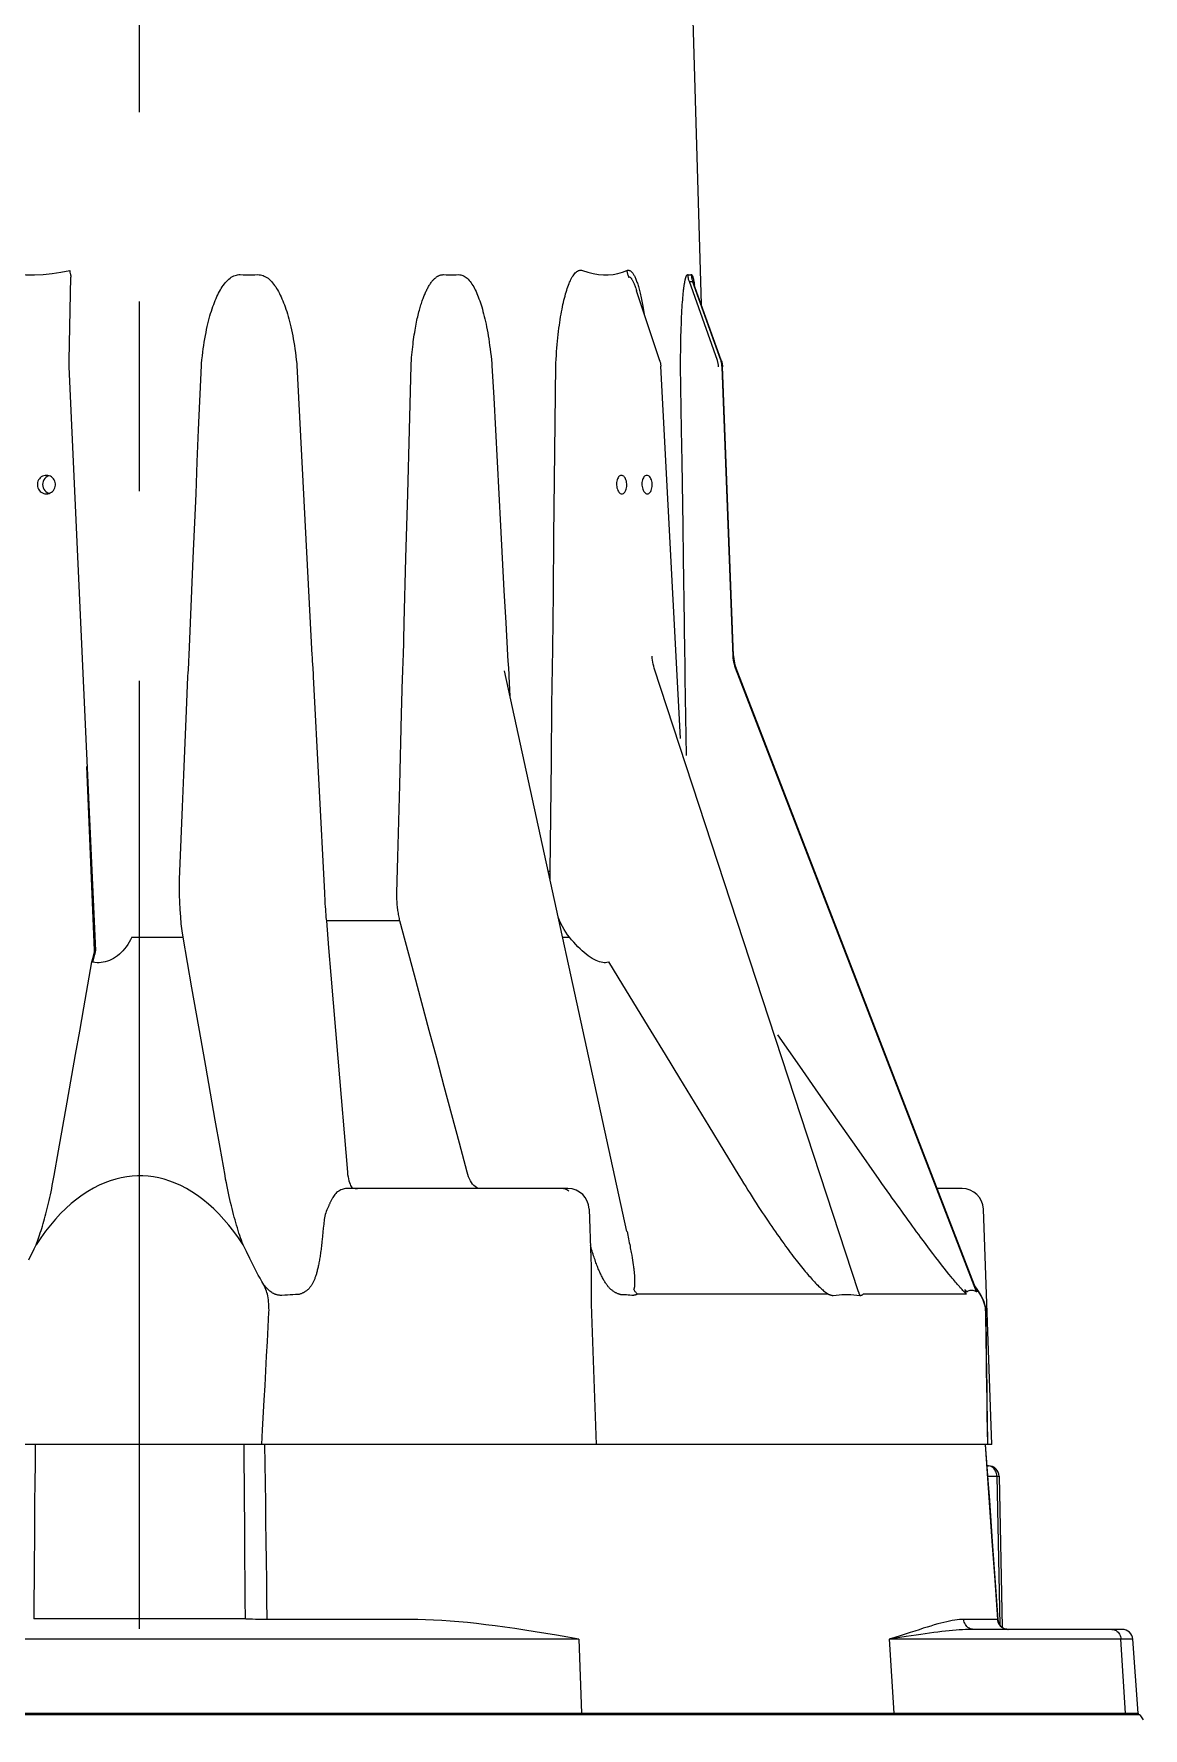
# Model space of a CAD drawing. Header units: millimetres. Extents: x 100 to 940, y 100 to 694.
# Drawn here: x 600.696 to 602.159, y 560.22 to 562.453 of the extents above; entities that cross this region are included whole.
import ezdxf

# ---------------------------------------------------------------- set-up
doc = ezdxf.new("R2010")
doc.units = ezdxf.units.MM
doc.linetypes.add('CENTER', pattern=[2, 1.25, -0.25, 0.25, -0.25])
doc.layers.add('CL', color=1, linetype='CENTER', lineweight=9)
doc.layers.add('OUTLINE', color=6, linetype='Continuous', lineweight=9)

msp = doc.modelspace()

# ---------------------------------------------------------------- linework, layer by layer
at = {"color": 9, "linetype": 'Continuous'}
for p, q in [((600.7428, 562.1414), (600.7432, 562.1394)), ((600.7423, 562.0232), (600.7444, 562.1326)), ((600.7432, 562.1394), (600.7436, 562.1374)), ((601.5596, 562.1271), (601.5966, 562.0232)), ((601.5654, 562.1255), (601.5657, 562.1249)), ((601.5505, 562.0927), (601.5508, 562.0963)), ((601.5508, 562.0963), (601.551, 562.0996)), ((601.551, 562.0996), (601.5513, 562.1028)), ((601.5513, 562.1028), (601.5515, 562.1057)), ((601.5515, 562.1057), (601.5517, 562.1085)), ((601.5517, 562.1085), (601.552, 562.1111)), ((601.552, 562.1111), (601.5523, 562.1135)), ((601.5495, 562.0706), (601.5497, 562.0757)), ((601.5497, 562.0757), (601.5499, 562.0804)), ((601.5499, 562.0804), (601.5501, 562.0848)), ((601.5501, 562.0848), (601.5503, 562.0889)), ((601.5503, 562.0889), (601.5505, 562.0927)), ((600.7771, 561.2448), (600.742, 562.0144)), ((600.9129, 561.9315), (600.9165, 562.0163)), ((601.1908, 561.9315), (601.193, 562.0163)), ((601.5486, 562.0158), (601.5486, 562.0187)), ((601.5499, 561.9315), (601.5486, 562.0158)), ((601.302, 561.9737), (601.3065, 561.8893)), ((601.1886, 561.8469), (601.1908, 561.9315)), ((601.1863, 561.7621), (601.1886, 561.8469)), ((601.1841, 561.677), (601.1863, 561.7621)), ((601.1829, 561.6319), (601.1841, 561.677)), ((601.5543, 561.6344), (601.5537, 561.677)), ((601.5544, 561.6289), (601.5543, 561.6344)), ((601.5545, 561.6097), (601.5544, 561.6289)), ((600.8987, 561.6057), (600.8988, 561.6077)), ((600.8988, 561.6077), (600.8989, 561.6097)), ((600.8989, 561.6097), (600.8998, 561.6234)), ((601.0641, 561.6057), (601.0787, 561.3207)), ((601.1818, 561.6037), (601.1819, 561.6067)), ((601.1819, 561.6067), (601.182, 561.6097)), ((601.182, 561.6097), (601.1821, 561.6127)), ((601.3218, 561.6097), (601.322, 561.6067)), ((601.322, 561.6067), (601.3234, 561.5799)), ((601.7832, 560.795), (601.5138, 561.6172)), ((601.5546, 561.6037), (601.5545, 561.6097)), ((601.5561, 561.5019), (601.5546, 561.6037)), ((600.7757, 561.245), (600.7656, 561.4874)), ((601.1756, 561.3681), (601.1781, 561.4627)), ((601.1743, 561.3207), (601.1756, 561.3681)), ((601.3763, 561.349), (601.3743, 561.349)), ((601.0787, 561.3207), (601.0789, 561.317)), ((601.0789, 561.317), (601.0791, 561.3134)), ((601.0791, 561.3134), (601.0793, 561.3098)), ((601.0793, 561.3098), (601.0795, 561.3062)), ((601.0795, 561.3062), (601.0797, 561.3027)), ((601.0797, 561.3027), (601.08, 561.2991)), ((601.08, 561.2991), (601.0802, 561.2957)), ((601.0802, 561.2957), (601.0805, 561.2922)), ((601.0805, 561.2922), (601.0808, 561.2888)), ((601.1784, 561.2838), (601.0813, 561.2838)), ((600.8248, 561.2623), (600.8923, 561.2623)), ((601.3929, 561.2623), (601.4018, 561.2623)), ((600.7734, 561.2295), (600.772, 561.2297)), ((600.7771, 561.2448), (600.7757, 561.245)), ((601.4536, 561.2297), (601.4528, 561.2295)), ((601.7057, 561.0922), (601.6767, 561.1335)), ((601.2672, 560.9527), (601.2571, 560.9907)), ((601.0783, 560.89), (601.0778, 560.8842)), ((601.0763, 560.8684), (601.0758, 560.8637)), ((601.0768, 560.8734), (601.0763, 560.8684)), ((601.0773, 560.8787), (601.0768, 560.8734)), ((601.0778, 560.8842), (601.0773, 560.8787)), ((601.4779, 560.8743), (601.4788, 560.8697)), ((600.6888, 560.837), (600.6961, 560.8517)), ((600.6961, 560.8517), (600.6986, 560.8569)), ((601.877, 560.8511), (601.8724, 560.8572)), ((601.8813, 560.8454), (601.877, 560.8511)), ((601.8853, 560.8401), (601.8813, 560.8454)), ((601.4846, 560.8397), (601.4851, 560.8365)), ((601.4851, 560.8365), (601.4856, 560.8335)), ((601.4856, 560.8335), (601.486, 560.8306)), ((601.486, 560.8306), (601.4863, 560.828)), ((601.8891, 560.8352), (601.8853, 560.8401)), ((601.8927, 560.8305), (601.8891, 560.8352)), ((601.8961, 560.8262), (601.8927, 560.8305)), ((601.8994, 560.8221), (601.8961, 560.8262)), ((601.9025, 560.8182), (601.8994, 560.8221)), ((601.7433, 560.7918), (601.4918, 560.7918)), ((601.9255, 560.7918), (601.7894, 560.7918)), ((601.9378, 560.8), (601.9431, 560.7918)), ((601.9431, 560.7918), (601.9446, 560.7894)), ((601.9431, 560.7918), (601.9439, 560.791)), ((601.0036, 560.7294), (601.0056, 560.7679)), ((601.431, 560.7658), (601.4373, 560.5935)), ((601.9505, 560.7679), (601.9511, 560.7294)), ((600.9962, 560.5935), (600.9972, 560.613)), ((601.9547, 560.5653), (601.9531, 560.5654)), ((601.9534, 560.5516), (601.9656, 560.5516)), ((601.9656, 560.5516), (601.9655, 560.5534)), ((601.9656, 560.5516), (601.9687, 560.5516)), ((601.9656, 560.5516), (601.9696, 560.3555)), ((601.9592, 560.4659), (601.9629, 560.4145)), ((601.9629, 560.4145), (601.9666, 560.3628)), ((600.9745, 560.3635), (600.6956, 560.3635)), ((601.0009, 560.3628), (600.9964, 560.3628)), ((601.1918, 560.3628), (601.0009, 560.3628)), ((601.9666, 560.3628), (601.922, 560.3628)), ((601.9669, 560.3628), (601.9666, 560.3628)), ((601.4144, 560.3367), (600.2556, 560.3367)), ((601.4144, 560.3367), (601.418, 560.2392)), ((601.8458, 560.3402), (601.8236, 560.3367)), ((602.145, 560.3367), (601.8236, 560.3367)), ((601.8236, 560.3367), (601.8298, 560.2392)), ((602.1354, 560.2392), (602.1293, 560.3367)), ((600.0637, 560.2392), (602.1521, 560.2392))]:
    msp.add_line(p, q, dxfattribs=at)
at = {"color": 7, "linetype": 'Continuous'}
for p, q in [((601.5656, 562.1252), (601.5657, 562.1249)), ((601.521, 562.0224), (601.4904, 562.1147)), ((601.5486, 561.5245), (601.5224, 562.0151)), ((601.4778, 560.8743), (601.3161, 561.6134)), ((601.3998, 560.931), (601.1078, 560.931)), ((601.1161, 560.9317), (601.1193, 560.9312)), ((601.1193, 560.9312), (601.1225, 560.931)), ((601.428, 560.9039), (601.4302, 560.8398)), ((601.4778, 560.8744), (601.4779, 560.8743)), ((601.9363, 560.8027), (601.9392, 560.7983)), ((601.9391, 560.7984), (601.9439, 560.791)), ((601.9473, 560.7844), (601.9484, 560.782)), ((601.9484, 560.782), (601.9495, 560.778)), ((601.95, 560.7758), (601.9505, 560.7733)), ((601.9505, 560.7733), (601.9508, 560.7689)), ((601.9557, 560.5196), (601.9595, 560.4657)), ((601.9595, 560.4657), (601.9634, 560.4117)), ((601.9634, 560.4117), (601.9669, 560.3628))]:
    msp.add_line(p, q, dxfattribs=at)
at = {"color": 9, "linetype": 'Continuous'}
for points in [[(600.6395, 562.1414), (600.6508, 562.1391), (600.6622, 562.1374), (600.6736, 562.1362), (600.685, 562.1356), (600.6964, 562.1356), (600.7079, 562.1362), (600.7195, 562.1374), (600.7311, 562.1391), (600.7428, 562.1414)], [(601.3881, 562.0652), (601.3886, 562.0691), (601.3891, 562.0729), (601.3897, 562.0765), (601.3903, 562.0801), (601.3909, 562.0836), (601.3915, 562.0869), (601.3921, 562.0902), (601.3927, 562.0934), (601.3933, 562.0964), (601.394, 562.0994), (601.3947, 562.1023), (601.3954, 562.1051), (601.3961, 562.1077), (601.3968, 562.1104), (601.3975, 562.1129), (601.3983, 562.1153), (601.399, 562.1176), (601.3998, 562.1199), (601.4006, 562.122), (601.4014, 562.1241), (601.4022, 562.126), (601.4031, 562.1279), (601.4039, 562.1297), (601.4048, 562.1314), (601.4057, 562.1329), (601.4067, 562.1344), (601.4076, 562.1358), (601.4086, 562.137), (601.4096, 562.1382), (601.4106, 562.1391), (601.4116, 562.14), (601.4127, 562.1407), (601.4137, 562.1412), (601.4148, 562.1416), (601.4158, 562.1418), (601.4169, 562.1418), (601.418, 562.1417), (601.419, 562.1414)], [(601.419, 562.1414), (601.4262, 562.1391), (601.4332, 562.1374), (601.4401, 562.1362), (601.4467, 562.1356), (601.4532, 562.1356), (601.4595, 562.1362), (601.4657, 562.1373), (601.4717, 562.1391), (601.4775, 562.1414)], [(601.4775, 562.1414), (601.478, 562.1416), (601.4784, 562.1417), (601.4788, 562.1418), (601.4793, 562.1418), (601.4797, 562.1418), (601.4802, 562.1417), (601.4807, 562.1416), (601.4812, 562.1414), (601.4817, 562.1412), (601.4823, 562.1409), (601.4828, 562.1405), (601.4833, 562.1401), (601.4839, 562.1396), (601.4844, 562.139), (601.4849, 562.1384), (601.4854, 562.1377), (601.486, 562.1369), (601.4865, 562.1361), (601.487, 562.1352), (601.4875, 562.1343), (601.488, 562.1333), (601.4885, 562.1322), (601.489, 562.1311), (601.4895, 562.1299), (601.49, 562.1287), (601.4905, 562.1274), (601.491, 562.1261), (601.4915, 562.1247), (601.492, 562.1232), (601.4925, 562.1217), (601.4929, 562.1201), (601.4934, 562.1185), (601.4939, 562.1168), (601.4944, 562.115)], [(601.4775, 562.1414), (601.4777, 562.1404), (601.4779, 562.1394), (601.4781, 562.1384), (601.4783, 562.1374), (601.4786, 562.1364), (601.4789, 562.1355), (601.4792, 562.1345), (601.4796, 562.1335), (601.48, 562.1326)], [(600.7436, 562.1374), (600.7438, 562.1364), (600.7439, 562.1355), (600.7441, 562.1345), (600.7443, 562.1335), (600.7444, 562.1326)], [(600.9167, 562.0187), (600.9172, 562.0238), (600.9178, 562.0287), (600.9183, 562.0335), (600.919, 562.0382), (600.9196, 562.0427), (600.9203, 562.0471), (600.921, 562.0514), (600.9218, 562.0556), (600.9226, 562.0596), (600.9234, 562.0636), (600.9242, 562.0674), (600.9251, 562.0712), (600.926, 562.0748), (600.9269, 562.0782), (600.9278, 562.0816), (600.9287, 562.0848), (600.9297, 562.0879), (600.9307, 562.0909), (600.9317, 562.0939), (600.9327, 562.0966), (600.9337, 562.0993), (600.9348, 562.1019), (600.9358, 562.1045), (600.9369, 562.1069), (600.938, 562.1092), (600.9392, 562.1115), (600.9403, 562.1137), (600.9415, 562.1158), (600.9428, 562.1178), (600.9441, 562.1198), (600.9454, 562.1218), (600.9468, 562.1236), (600.9482, 562.1254), (600.9497, 562.127), (600.9512, 562.1285), (600.9527, 562.1299), (600.9543, 562.1312), (600.9559, 562.1324), (600.9576, 562.1334), (600.9593, 562.1342), (600.9609, 562.1349), (600.9626, 562.1354), (600.9643, 562.1357), (600.966, 562.1359), (600.9677, 562.1359)], [(600.9677, 562.1359), (600.9716, 562.1357), (600.9754, 562.1356), (600.9793, 562.1356), (600.9832, 562.1356), (600.9871, 562.1357), (600.9909, 562.1359)], [(600.9909, 562.1359), (600.9927, 562.1358), (600.9944, 562.1357), (600.9961, 562.1353), (600.9978, 562.1348), (600.9995, 562.1341), (601.0012, 562.1332), (601.0028, 562.1322), (601.0044, 562.1311), (601.0059, 562.1298), (601.0075, 562.1284), (601.0089, 562.1269), (601.0104, 562.1252), (601.0118, 562.1235), (601.0131, 562.1217), (601.0145, 562.1198), (601.0157, 562.1178), (601.017, 562.1157), (601.0182, 562.1135), (601.0194, 562.1112), (601.0206, 562.1089), (601.0217, 562.1065), (601.0228, 562.104), (601.0239, 562.1015), (601.025, 562.0988), (601.026, 562.0961), (601.027, 562.0933), (601.028, 562.0903), (601.029, 562.0873), (601.03, 562.0842), (601.0309, 562.0809), (601.0318, 562.0776), (601.0327, 562.0742), (601.0336, 562.0706), (601.0345, 562.0669), (601.0353, 562.0631), (601.0361, 562.0592), (601.0369, 562.0552), (601.0377, 562.0511), (601.0384, 562.0468), (601.0391, 562.0425), (601.0398, 562.038), (601.0405, 562.0334), (601.0411, 562.0286), (601.0416, 562.0237), (601.0422, 562.0187)], [(601.1988, 562.0653), (601.1993, 562.068), (601.1998, 562.0706), (601.2003, 562.0732), (601.2008, 562.0757), (601.2013, 562.0781), (601.2019, 562.0804), (601.2024, 562.0826), (601.2029, 562.0848), (601.2035, 562.0869), (601.204, 562.0889), (601.2045, 562.0908), (601.2051, 562.0927), (601.2056, 562.0945), (601.2061, 562.0963), (601.2067, 562.098), (601.2072, 562.0996), (601.2078, 562.1012), (601.2083, 562.1028), (601.2088, 562.1043), (601.2094, 562.1057), (601.2099, 562.1071), (601.2105, 562.1085), (601.211, 562.1098), (601.2116, 562.1111), (601.2121, 562.1123), (601.2127, 562.1135), (601.2132, 562.1147), (601.2138, 562.1159), (601.2144, 562.117), (601.215, 562.1182), (601.2156, 562.1193), (601.2162, 562.1203), (601.2168, 562.1214), (601.2174, 562.1224), (601.2181, 562.1234), (601.2188, 562.1244), (601.2194, 562.1254), (601.2201, 562.1263), (601.2208, 562.1271), (601.2214, 562.128), (601.2221, 562.1287), (601.2228, 562.1295), (601.2235, 562.1301), (601.2241, 562.1308), (601.2248, 562.1314), (601.2255, 562.1319), (601.2261, 562.1325), (601.2268, 562.133), (601.2275, 562.1334), (601.2282, 562.1338), (601.2288, 562.1342), (601.2295, 562.1345), (601.2302, 562.1348), (601.2309, 562.1351), (601.2316, 562.1353), (601.2323, 562.1355), (601.233, 562.1357), (601.2337, 562.1358), (601.2345, 562.1358), (601.2352, 562.1359), (601.236, 562.1359)], [(601.236, 562.1359), (601.2393, 562.1357), (601.2426, 562.1356), (601.2459, 562.1356), (601.2492, 562.1356), (601.2525, 562.1357), (601.2557, 562.1359)], [(601.2557, 562.1359), (601.2572, 562.1358), (601.2587, 562.1357), (601.2601, 562.1353), (601.2615, 562.1348), (601.263, 562.1341), (601.2644, 562.1332), (601.2657, 562.1322), (601.2671, 562.1311), (601.2684, 562.1298), (601.2696, 562.1284), (601.2709, 562.1269), (601.2721, 562.1252), (601.2733, 562.1235), (601.2744, 562.1217), (601.2756, 562.1198), (601.2767, 562.1178), (601.2777, 562.1157), (601.2788, 562.1135), (601.2798, 562.1112), (601.2807, 562.1089), (601.2817, 562.1065), (601.2826, 562.104), (601.2836, 562.1015), (601.2845, 562.0988), (601.2854, 562.0961), (601.2862, 562.0933), (601.2871, 562.0903), (601.2879, 562.0873), (601.2887, 562.0842), (601.2896, 562.0809), (601.2904, 562.0776), (601.2911, 562.0742), (601.2919, 562.0706), (601.2926, 562.0669)], [(601.48, 562.1326), (601.4802, 562.1327), (601.4804, 562.1329), (601.4806, 562.1329), (601.4809, 562.1329), (601.4811, 562.1329), (601.4814, 562.1329), (601.4816, 562.1327), (601.4819, 562.1326), (601.4822, 562.1323), (601.4826, 562.132), (601.4829, 562.1316), (601.4832, 562.1312), (601.4836, 562.1307), (601.4839, 562.1302), (601.4843, 562.1296), (601.4847, 562.1289), (601.4851, 562.1282), (601.4855, 562.1274), (601.4859, 562.1266), (601.4863, 562.1257), (601.4867, 562.1247), (601.4871, 562.1237), (601.4875, 562.1226), (601.488, 562.1215), (601.4884, 562.1204), (601.4889, 562.1191), (601.4893, 562.1179), (601.4898, 562.1165), (601.4902, 562.1152), (601.4904, 562.1147)], [(601.5523, 562.1135), (601.5524, 562.1147), (601.5525, 562.1159), (601.5527, 562.117), (601.5528, 562.1182), (601.553, 562.1193), (601.5531, 562.1203), (601.5532, 562.1214), (601.5534, 562.1224), (601.5536, 562.1234), (601.5537, 562.1244), (601.5539, 562.1254), (601.554, 562.1263), (601.5542, 562.1271), (601.5544, 562.128), (601.5545, 562.1287), (601.5547, 562.1295), (601.5549, 562.1301), (601.555, 562.1308), (601.5552, 562.1314), (601.5554, 562.1319), (601.5555, 562.1325), (601.5557, 562.133), (601.5559, 562.1334), (601.556, 562.1338), (601.5562, 562.1342), (601.5564, 562.1345), (601.5565, 562.1348), (601.5567, 562.1351), (601.5569, 562.1353), (601.5571, 562.1355), (601.5573, 562.1357), (601.5574, 562.1358), (601.5576, 562.1358), (601.5578, 562.1359), (601.558, 562.1359)], [(601.558, 562.1359), (601.5588, 562.1357), (601.5596, 562.1356), (601.5604, 562.1356), (601.5612, 562.1356), (601.5619, 562.1357), (601.5626, 562.1359)], [(601.558, 562.1359), (601.558, 562.1349), (601.5581, 562.1339), (601.5582, 562.1329), (601.5584, 562.1319), (601.5585, 562.1309), (601.5587, 562.1299), (601.559, 562.129), (601.5593, 562.128), (601.5596, 562.1271)], [(601.5596, 562.1271), (601.5604, 562.1269), (601.5613, 562.1268), (601.5621, 562.1268), (601.5629, 562.1268), (601.5636, 562.1269), (601.5644, 562.1271)], [(601.5626, 562.1359), (601.5629, 562.1359), (601.5632, 562.1357), (601.5636, 562.1354), (601.5639, 562.1349), (601.5642, 562.1342), (601.5645, 562.1334), (601.5648, 562.1324), (601.5651, 562.1313), (601.5654, 562.13), (601.5656, 562.1286), (601.5659, 562.1271), (601.5662, 562.1255), (601.5665, 562.1238), (601.5667, 562.122)], [(601.5626, 562.1359), (601.5627, 562.1349), (601.5628, 562.1339), (601.5629, 562.1329), (601.5631, 562.1319), (601.5633, 562.1309), (601.5635, 562.1299), (601.5637, 562.129), (601.564, 562.128), (601.5644, 562.1271)], [(601.5644, 562.1271), (601.5645, 562.1271), (601.5647, 562.1269), (601.5649, 562.1266), (601.5652, 562.1261), (601.5654, 562.1255)], [(601.4944, 562.115), (601.4948, 562.1132), (601.4953, 562.1114), (601.4957, 562.1094), (601.4962, 562.1074), (601.4967, 562.1054)], [(601.4967, 562.1054), (601.4971, 562.1033), (601.4976, 562.1011), (601.498, 562.0989), (601.4984, 562.0965), (601.4989, 562.0942), (601.4993, 562.0917), (601.4997, 562.0892), (601.5002, 562.0866), (601.5006, 562.084)], [(601.1931, 562.0187), (601.1934, 562.0226), (601.1937, 562.0265), (601.1941, 562.0302), (601.1944, 562.0338), (601.1948, 562.0373), (601.1952, 562.0407), (601.1956, 562.0441), (601.196, 562.0473), (601.1964, 562.0505), (601.1969, 562.0536), (601.1973, 562.0566), (601.1978, 562.0596), (601.1983, 562.0625), (601.1988, 562.0653)], [(601.2926, 562.0669), (601.2934, 562.0631), (601.2941, 562.0592), (601.2948, 562.0552), (601.2955, 562.0511), (601.2961, 562.0468), (601.2967, 562.0425), (601.2973, 562.038), (601.2979, 562.0334), (601.2985, 562.0286), (601.299, 562.0237), (601.2995, 562.0187)], [(601.3841, 562.0192), (601.3844, 562.0244), (601.3847, 562.0295), (601.385, 562.0344), (601.3854, 562.0392), (601.3858, 562.0438), (601.3862, 562.0483), (601.3867, 562.0527), (601.3871, 562.057), (601.3876, 562.0611), (601.3881, 562.0652)], [(601.5486, 562.0187), (601.5486, 562.0226), (601.5486, 562.0265), (601.5486, 562.0302), (601.5487, 562.0338), (601.5487, 562.0373), (601.5487, 562.0407), (601.5488, 562.0441), (601.5488, 562.0473), (601.5489, 562.0505), (601.549, 562.0536), (601.549, 562.0566), (601.5491, 562.0596), (601.5492, 562.0625), (601.5493, 562.0653), (601.5495, 562.0706)], [(600.742, 562.0144), (600.742, 562.0153), (600.742, 562.0163), (600.742, 562.0173), (600.742, 562.0182), (600.7421, 562.0192), (600.7421, 562.0202), (600.7422, 562.0212), (600.7422, 562.0222), (600.7423, 562.0232)], [(600.9165, 562.0163), (600.9165, 562.0168), (600.9166, 562.0172), (600.9166, 562.0177), (600.9166, 562.0182), (600.9167, 562.0187)], [(601.0422, 562.0187), (601.0422, 562.0182), (601.0423, 562.0177), (601.0423, 562.0173), (601.0424, 562.0168), (601.0424, 562.0163), (601.0623, 561.6344)], [(601.193, 562.0163), (601.193, 562.0168), (601.193, 562.0172), (601.193, 562.0177), (601.1931, 562.0182), (601.1931, 562.0187)], [(601.2995, 562.0187), (601.2995, 562.0182), (601.2996, 562.0177), (601.2996, 562.0173), (601.2997, 562.0168), (601.2997, 562.0163), (601.302, 561.9737)], [(601.3763, 561.349), (601.3772, 561.4219), (601.3781, 561.4951), (601.3789, 561.5686), (601.3798, 561.6424), (601.3807, 561.7165), (601.3815, 561.7909), (601.3823, 561.8656), (601.3832, 561.9406), (601.384, 562.0165)], [(601.384, 562.0165), (601.384, 562.017), (601.384, 562.0176), (601.384, 562.0181), (601.3841, 562.0187), (601.3841, 562.0192)], [(601.5966, 562.0232), (601.5969, 562.0223), (601.5972, 562.0214), (601.5974, 562.0204), (601.5976, 562.0195), (601.5978, 562.0185), (601.598, 562.0175), (601.5981, 562.0165), (601.5982, 562.0154), (601.5982, 562.0144)], [(600.9058, 561.7621), (600.9094, 561.8469), (600.9111, 561.8892), (600.9129, 561.9315)], [(601.5518, 561.8045), (601.5505, 561.8892), (601.5499, 561.9315)], [(601.3065, 561.8893), (601.3088, 561.847), (601.3111, 561.8046), (601.3156, 561.7196)], [(601.5537, 561.677), (601.5524, 561.7621), (601.5518, 561.8045)], [(600.9003, 561.6344), (600.9021, 561.677), (600.904, 561.7196), (600.9058, 561.7621)], [(601.3156, 561.7196), (601.3179, 561.677), (601.3202, 561.6344)], [(600.8998, 561.6234), (600.8999, 561.6262), (600.9001, 561.6289), (600.9002, 561.6316), (600.9003, 561.6344)], [(601.0623, 561.6344), (601.0624, 561.6315), (601.0626, 561.6286), (601.0628, 561.6258), (601.0629, 561.623), (601.0639, 561.6097)], [(601.1821, 561.6127), (601.1827, 561.6268), (601.1828, 561.6294), (601.1829, 561.6319)], [(601.3202, 561.6344), (601.3204, 561.6315), (601.3205, 561.6286), (601.3207, 561.6258), (601.3209, 561.623), (601.3218, 561.6097)], [(601.5138, 561.6172), (601.5131, 561.6197), (601.5124, 561.6223), (601.5118, 561.6249), (601.5114, 561.6276), (601.511, 561.6303), (601.5108, 561.633)], [(600.8933, 561.4766), (600.8969, 561.5614), (600.8987, 561.6057)], [(601.0639, 561.6097), (601.0639, 561.6087), (601.0641, 561.6057)], [(601.1781, 561.4627), (601.1806, 561.5568), (601.1818, 561.6037)], [(600.8879, 561.349), (600.8897, 561.3916), (600.8915, 561.4342), (600.8933, 561.4766)], [(600.8923, 561.2623), (600.8911, 561.2709), (600.89, 561.2799), (600.8892, 561.2892), (600.8885, 561.2987), (600.888, 561.3085), (600.8877, 561.3184), (600.8876, 561.3286), (600.8877, 561.3388), (600.8879, 561.349)], [(601.3767, 561.3365), (601.3764, 561.3425), (601.3763, 561.349)], [(601.1784, 561.2838), (601.178, 561.2855), (601.1776, 561.2871), (601.1773, 561.2888), (601.1769, 561.2905), (601.1766, 561.2922), (601.1763, 561.2939), (601.176, 561.2957), (601.1758, 561.2974), (601.1755, 561.2991), (601.1753, 561.3009), (601.1751, 561.3027), (601.1749, 561.3044), (601.1748, 561.3062), (601.1746, 561.308), (601.1745, 561.3098), (601.1744, 561.3116), (601.1744, 561.3134), (601.1743, 561.3152), (601.1743, 561.317), (601.1743, 561.3188), (601.1743, 561.3207)], [(601.0808, 561.2888), (601.0811, 561.2855), (601.0813, 561.2838)], [(601.0813, 561.2838), (601.0843, 561.2482), (601.0873, 561.2122), (601.0934, 561.1395)], [(601.2171, 561.1395), (601.1976, 561.2122), (601.1784, 561.2838)], [(601.4018, 561.2623), (601.3994, 561.2655), (601.3971, 561.269), (601.3948, 561.2726), (601.3927, 561.2764), (601.3906, 561.2804), (601.3887, 561.2845), (601.3874, 561.2877)], [(600.8248, 561.2623), (600.8231, 561.2589), (600.8213, 561.2558), (600.8194, 561.2527), (600.8174, 561.2499), (600.8153, 561.2472), (600.8131, 561.2446), (600.8108, 561.2422), (600.8084, 561.24), (600.8059, 561.238), (600.8034, 561.2361), (600.8007, 561.2345), (600.7981, 561.233), (600.7953, 561.2318), (600.7926, 561.2308), (600.7898, 561.23), (600.7871, 561.2294), (600.7843, 561.229), (600.7816, 561.2288), (600.7789, 561.2288), (600.7761, 561.229), (600.7734, 561.2295)], [(600.9477, 560.9483), (600.9412, 560.9849), (600.9348, 561.0211), (600.9285, 561.0569), (600.9223, 561.0922), (600.9161, 561.1271), (600.9101, 561.1615), (600.904, 561.1956), (600.8981, 561.2291), (600.8923, 561.2623)], [(601.4528, 561.2295), (601.4512, 561.229), (601.4495, 561.2288), (601.4477, 561.2288), (601.4458, 561.229), (601.4437, 561.2294), (601.4416, 561.23), (601.4394, 561.2308), (601.437, 561.2318), (601.4346, 561.2331), (601.432, 561.2345), (601.4294, 561.2362), (601.4268, 561.238), (601.4241, 561.2401), (601.4214, 561.2423), (601.4186, 561.2446), (601.4159, 561.2472), (601.4131, 561.2499), (601.4103, 561.2528), (601.4075, 561.2558), (601.4046, 561.2589), (601.4018, 561.2623)], [(600.7394, 561.045), (600.7505, 561.1078), (600.756, 561.1387), (600.7614, 561.1693), (600.7667, 561.1997), (600.772, 561.2297)], [(600.772, 561.2297), (600.7725, 561.2312), (600.7729, 561.2328), (600.7734, 561.2344), (600.7738, 561.2361), (600.7742, 561.2379), (600.7746, 561.2396), (600.775, 561.2414), (600.7754, 561.2432), (600.7757, 561.245)], [(600.7734, 561.2295), (600.7738, 561.231), (600.7743, 561.2326), (600.7748, 561.2342), (600.7752, 561.2359), (600.7756, 561.2376), (600.776, 561.2394), (600.7764, 561.2411), (600.7768, 561.2429), (600.7771, 561.2448)], [(601.4536, 561.2297), (601.4719, 561.1997), (601.5092, 561.1387)], [(601.0934, 561.1395), (601.0965, 561.1028), (601.109, 560.9527)], [(601.2571, 560.9907), (601.2369, 561.0657), (601.227, 561.1028), (601.2171, 561.1395)], [(601.5092, 561.1387), (601.5281, 561.1078), (601.5471, 561.0766), (601.5858, 561.0131)], [(601.7809, 560.9849), (601.7556, 561.0211), (601.7305, 561.0569), (601.7057, 561.0922)], [(600.7224, 560.9483), (600.7281, 560.9809), (600.7394, 561.045)], [(601.5858, 561.0131), (601.6055, 560.9809), (601.6253, 560.9483)], [(601.8651, 560.867), (601.8625, 560.8705), (601.8598, 560.8741), (601.8571, 560.8778), (601.8543, 560.8815), (601.8516, 560.8853), (601.8488, 560.8892), (601.8459, 560.8931), (601.843, 560.8971), (601.8401, 560.9012), (601.8371, 560.9054), (601.834, 560.9096), (601.8309, 560.914), (601.8277, 560.9185), (601.8244, 560.9231), (601.821, 560.9278), (601.8176, 560.9327), (601.814, 560.9377), (601.8104, 560.9429), (601.7809, 560.9849)], [(600.6986, 560.8569), (600.6995, 560.8593), (600.7004, 560.8618), (600.7013, 560.8643), (600.7022, 560.867), (600.7031, 560.8697), (600.704, 560.8726), (600.705, 560.8755), (600.7059, 560.8785), (600.7068, 560.8816), (600.7078, 560.8847), (600.7087, 560.8879), (600.7096, 560.8911), (600.7105, 560.8944), (600.7114, 560.8977), (600.7123, 560.9011), (600.7131, 560.9046), (600.714, 560.9081), (600.7148, 560.9116), (600.7157, 560.9153), (600.7166, 560.919), (600.7174, 560.9229), (600.7182, 560.9268), (600.7191, 560.9309), (600.7199, 560.935), (600.7207, 560.9393), (600.7216, 560.9437), (600.7224, 560.9483)], [(600.9714, 560.8569), (600.9654, 560.8659), (600.9592, 560.8745), (600.9528, 560.8826), (600.9462, 560.8903), (600.9395, 560.8975), (600.9327, 560.9043), (600.9257, 560.9106), (600.9186, 560.9165), (600.9114, 560.9218), (600.9041, 560.9267), (600.8968, 560.931), (600.8895, 560.9348), (600.8821, 560.9381), (600.8748, 560.9409), (600.8676, 560.9432), (600.8604, 560.945), (600.8533, 560.9463), (600.8462, 560.9472), (600.8392, 560.9477), (600.8322, 560.9478), (600.8251, 560.9474), (600.818, 560.9465), (600.8109, 560.9453), (600.8037, 560.9435), (600.7964, 560.9413), (600.789, 560.9386), (600.7816, 560.9353), (600.7742, 560.9315), (600.7667, 560.9272), (600.7594, 560.9223), (600.7521, 560.917), (600.7449, 560.9111), (600.7378, 560.9047), (600.7309, 560.8979), (600.7241, 560.8907), (600.7175, 560.8829), (600.711, 560.8747), (600.7047, 560.866), (600.6986, 560.8569)], [(600.9714, 560.8569), (600.9704, 560.8598), (600.9693, 560.8628), (600.9682, 560.8659), (600.9672, 560.869), (600.9661, 560.8723), (600.965, 560.8757), (600.964, 560.8791), (600.9629, 560.8826), (600.9619, 560.8861), (600.9609, 560.8896), (600.9599, 560.8933), (600.9589, 560.8969), (600.9579, 560.9007), (600.9569, 560.9045), (600.956, 560.9084), (600.955, 560.9124), (600.9541, 560.9164), (600.9531, 560.9206), (600.9522, 560.9249), (600.9513, 560.9293), (600.9504, 560.9339), (600.9494, 560.9385), (600.9485, 560.9433), (600.9477, 560.9483)], [(601.109, 560.9527), (601.1094, 560.9495), (601.1099, 560.9466), (601.1105, 560.9438), (601.1111, 560.9413), (601.1118, 560.9389), (601.1125, 560.9369), (601.1133, 560.9351), (601.114, 560.9337), (601.1149, 560.9325), (601.1154, 560.932)], [(601.2775, 560.9337), (601.2758, 560.9351), (601.2742, 560.9369), (601.2727, 560.9389), (601.2714, 560.9413), (601.2701, 560.9438), (601.269, 560.9466), (601.2681, 560.9495), (601.2672, 560.9527)], [(601.6253, 560.9483), (601.6284, 560.9432), (601.6314, 560.9383), (601.6344, 560.9336), (601.6373, 560.9289), (601.6401, 560.9244), (601.6429, 560.92), (601.6456, 560.9158), (601.6483, 560.9116), (601.651, 560.9075), (601.6536, 560.9035), (601.6562, 560.8995), (601.6587, 560.8957), (601.6613, 560.8919), (601.6638, 560.8881), (601.6663, 560.8844), (601.6688, 560.8808), (601.6712, 560.8773), (601.6736, 560.8738), (601.676, 560.8704), (601.6783, 560.8672), (601.6805, 560.864), (601.6827, 560.8609), (601.6849, 560.858), (601.687, 560.855), (601.6891, 560.8522), (601.6911, 560.8495), (601.6931, 560.8468), (601.6951, 560.8442), (601.697, 560.8416), (601.6989, 560.8391), (601.7008, 560.8367), (601.7026, 560.8344), (601.7044, 560.8321), (601.7062, 560.8299), (601.7079, 560.8277), (601.7096, 560.8257), (601.7113, 560.8236), (601.7129, 560.8217), (601.7145, 560.8198), (601.7161, 560.8179), (601.7177, 560.8161), (601.7192, 560.8144), (601.7207, 560.8127), (601.7222, 560.811), (601.7236, 560.8095), (601.7251, 560.8079), (601.7265, 560.8064), (601.7279, 560.805), (601.7293, 560.8036), (601.7306, 560.8022), (601.732, 560.8009), (601.7333, 560.7997), (601.7346, 560.7985), (601.7359, 560.7973), (601.7372, 560.7963), (601.7385, 560.7952), (601.7397, 560.7943), (601.7409, 560.7934), (601.7421, 560.7926), (601.7433, 560.7918)], [(601.0891, 560.9176), (601.0887, 560.9168), (601.0882, 560.916), (601.0877, 560.9152), (601.0873, 560.9143), (601.0869, 560.9135), (601.0865, 560.9128), (601.0861, 560.912), (601.0857, 560.9112), (601.0854, 560.9105), (601.085, 560.9098), (601.0847, 560.9091), (601.0844, 560.9084)], [(601.0949, 560.9256), (601.0937, 560.9245), (601.0926, 560.9233), (601.0916, 560.922), (601.0907, 560.9206), (601.0899, 560.9192), (601.0891, 560.9176)], [(601.1078, 560.931), (601.1064, 560.931), (601.105, 560.9307), (601.1036, 560.9304), (601.102, 560.9299), (601.1005, 560.9292), (601.099, 560.9284), (601.0976, 560.9276), (601.0962, 560.9266), (601.0949, 560.9256)], [(601.2846, 560.931), (601.2828, 560.9312), (601.281, 560.9317), (601.2792, 560.9325), (601.2775, 560.9337)], [(601.3942, 560.931), (601.3956, 560.9309), (601.397, 560.9304), (601.3984, 560.9297), (601.3998, 560.9287), (601.401, 560.9274)], [(601.0844, 560.9084), (601.0835, 560.9066), (601.0827, 560.9048), (601.082, 560.9029), (601.0812, 560.9009), (601.0805, 560.8989), (601.0799, 560.8967), (601.0793, 560.8946), (601.0788, 560.8923), (601.0783, 560.89)], [(601.4788, 560.8697), (601.4794, 560.867), (601.4799, 560.8645), (601.4804, 560.862), (601.4809, 560.8596), (601.4814, 560.8573), (601.4818, 560.8551), (601.4822, 560.8529), (601.4826, 560.8508), (601.483, 560.8488), (601.4834, 560.8469), (601.4837, 560.845), (601.484, 560.8432), (601.4846, 560.8397)], [(600.9803, 560.8389), (600.9759, 560.8478), (600.9737, 560.8523), (600.9714, 560.8569)], [(601.0758, 560.8637), (601.0755, 560.8614), (601.0753, 560.8591), (601.075, 560.857), (601.0748, 560.8548), (601.0745, 560.8528), (601.0743, 560.8507), (601.074, 560.8488), (601.0738, 560.8469), (601.0735, 560.845), (601.0732, 560.8432), (601.073, 560.8414), (601.0727, 560.8397), (601.0724, 560.838), (601.0722, 560.8364), (601.0719, 560.8348), (601.0716, 560.8332), (601.0713, 560.8317), (601.071, 560.8302), (601.0707, 560.8288), (601.0704, 560.8274), (601.0701, 560.826), (601.0698, 560.8247), (601.0694, 560.8234), (601.0691, 560.8221), (601.0688, 560.8209), (601.0684, 560.8196), (601.0681, 560.8185), (601.0677, 560.8173), (601.0674, 560.8162), (601.067, 560.8151), (601.0666, 560.8141), (601.0663, 560.8131), (601.0659, 560.8121), (601.0655, 560.8111), (601.0651, 560.8102), (601.0647, 560.8093), (601.0643, 560.8084), (601.0639, 560.8075), (601.0634, 560.8066), (601.063, 560.8058), (601.0625, 560.805), (601.0621, 560.8042), (601.0616, 560.8034), (601.0611, 560.8027), (601.0606, 560.802), (601.0601, 560.8013), (601.0596, 560.8006), (601.0591, 560.7999), (601.0586, 560.7993), (601.0581, 560.7987)], [(601.4318, 560.8486), (601.4311, 560.8508), (601.4305, 560.853), (601.4296, 560.8558)], [(601.4338, 560.8425), (601.4331, 560.8445), (601.4325, 560.8465), (601.4318, 560.8486)], [(601.8724, 560.8572), (601.87, 560.8603), (601.8651, 560.867)], [(600.999, 560.804), (600.9964, 560.8083), (600.9939, 560.8127), (600.9914, 560.817), (600.9891, 560.8214), (600.9868, 560.8258), (600.9846, 560.8302), (600.9824, 560.8345), (600.9803, 560.8389)], [(601.4302, 560.8398), (601.4303, 560.8365), (601.4304, 560.8322)], [(601.4304, 560.8322), (601.4305, 560.8276), (601.4305, 560.823), (601.4305, 560.8184), (601.4305, 560.8138)], [(601.4565, 560.798), (601.4558, 560.7987), (601.4551, 560.7994), (601.4544, 560.8001), (601.4538, 560.8009), (601.4531, 560.8016), (601.4525, 560.8024), (601.4519, 560.8033), (601.4512, 560.8041), (601.4506, 560.805), (601.45, 560.8059), (601.4493, 560.8069), (601.4487, 560.8078), (601.4481, 560.8089), (601.4474, 560.8099), (601.4468, 560.811), (601.4462, 560.8121), (601.4456, 560.8133), (601.4449, 560.8145), (601.4443, 560.8157), (601.4437, 560.8169), (601.4431, 560.8182), (601.4425, 560.8196), (601.4419, 560.8209), (601.4412, 560.8223), (601.4406, 560.8238), (601.44, 560.8252), (601.4394, 560.8267), (601.4388, 560.8283), (601.4382, 560.8299), (601.4376, 560.8316), (601.4369, 560.8332), (601.4363, 560.835), (601.4357, 560.8368), (601.4351, 560.8386), (601.4344, 560.8405), (601.4338, 560.8425)], [(601.4863, 560.828), (601.4865, 560.8267), (601.4867, 560.8254), (601.4868, 560.8242), (601.4869, 560.823), (601.4871, 560.8219), (601.4872, 560.8208), (601.4873, 560.8196), (601.4874, 560.8185), (601.4875, 560.8175), (601.4876, 560.8164), (601.4877, 560.8154), (601.4877, 560.8143), (601.4878, 560.8133), (601.4878, 560.8123), (601.4879, 560.8113), (601.4879, 560.8103), (601.4879, 560.8093), (601.4879, 560.8083), (601.4879, 560.8074), (601.4879, 560.8064), (601.4879, 560.8056), (601.4879, 560.8047), (601.4878, 560.8039), (601.4877, 560.8031), (601.4877, 560.8024), (601.4876, 560.8017), (601.4875, 560.8011), (601.4874, 560.8004), (601.4873, 560.7999), (601.4871, 560.7993), (601.487, 560.7988), (601.4868, 560.7983), (601.4867, 560.7978)], [(601.0038, 560.7918), (601.003, 560.7939), (601.0022, 560.7959), (601.0014, 560.7979), (601.0006, 560.8), (600.9998, 560.802), (600.999, 560.804)], [(601.0129, 560.7918), (601.0116, 560.7925), (601.0104, 560.7932), (601.0092, 560.7941), (601.008, 560.795), (601.0068, 560.7959), (601.0056, 560.7969), (601.0045, 560.798), (601.0034, 560.7991), (601.0022, 560.8002), (601.0011, 560.8014), (601, 560.8027), (600.999, 560.804)], [(601.4305, 560.8138), (601.4305, 560.8004), (601.4305, 560.796), (601.4305, 560.7916), (601.4305, 560.7873), (601.4306, 560.783), (601.4306, 560.7787), (601.4307, 560.7744), (601.4308, 560.7701), (601.431, 560.7658)], [(601.9255, 560.7918), (601.9246, 560.7926), (601.9237, 560.7935), (601.9228, 560.7944), (601.9218, 560.7955), (601.9207, 560.7966), (601.9197, 560.7977), (601.9185, 560.799), (601.9174, 560.8003), (601.9162, 560.8017), (601.9149, 560.8031), (601.9136, 560.8046), (601.9123, 560.8061), (601.911, 560.8077), (601.9097, 560.8094), (601.9083, 560.811), (601.9069, 560.8128), (601.9054, 560.8145), (601.9025, 560.8182)], [(601.0056, 560.7679), (601.0057, 560.7707), (601.0056, 560.7735), (601.0055, 560.7763), (601.0054, 560.7791), (601.0052, 560.7818), (601.0049, 560.7844), (601.0046, 560.7869), (601.0042, 560.7894), (601.0038, 560.7918)], [(601.0226, 560.7902), (601.0221, 560.7902), (601.0214, 560.7902), (601.0208, 560.7902), (601.0202, 560.7902), (601.0195, 560.7903), (601.0188, 560.7904), (601.0181, 560.7905), (601.0173, 560.7906), (601.0166, 560.7908), (601.0159, 560.7909), (601.0151, 560.7911), (601.0144, 560.7913), (601.0136, 560.7916), (601.0129, 560.7918)], [(601.0439, 560.7911), (601.0405, 560.7911), (601.0371, 560.791), (601.0336, 560.7908), (601.0302, 560.7906), (601.0267, 560.7904), (601.0226, 560.7902)], [(601.0581, 560.7987), (601.0573, 560.798), (601.0565, 560.7973), (601.0557, 560.7967), (601.055, 560.7961), (601.0542, 560.7956), (601.0535, 560.7951), (601.0527, 560.7946), (601.0519, 560.7942), (601.0512, 560.7937), (601.0504, 560.7934), (601.0496, 560.793), (601.0488, 560.7927), (601.048, 560.7923), (601.0472, 560.7921), (601.0464, 560.7918), (601.0456, 560.7915), (601.0447, 560.7913), (601.0439, 560.7911)], [(601.4699, 560.791), (601.4692, 560.7912), (601.4685, 560.7914), (601.4678, 560.7916), (601.4671, 560.7918), (601.4664, 560.7921), (601.4656, 560.7924), (601.4649, 560.7927), (601.4642, 560.793), (601.4635, 560.7933), (601.4627, 560.7937), (601.462, 560.7941), (601.4612, 560.7946), (601.4604, 560.7951), (601.4596, 560.7956), (601.4589, 560.7962), (601.4581, 560.7968), (601.4573, 560.7974), (601.4565, 560.798)], [(601.484, 560.7902), (601.4817, 560.7904), (601.4793, 560.7906), (601.477, 560.7907), (601.4746, 560.7908), (601.4723, 560.7909), (601.4699, 560.791)], [(601.4918, 560.7918), (601.4914, 560.7916), (601.4909, 560.7914), (601.4905, 560.7912), (601.49, 560.791), (601.4895, 560.7909), (601.489, 560.7907), (601.4885, 560.7906), (601.488, 560.7905), (601.4875, 560.7903), (601.4869, 560.7903), (601.4863, 560.7902), (601.4858, 560.7902), (601.4852, 560.7902), (601.4846, 560.7902), (601.484, 560.7902)], [(601.4918, 560.7918), (601.4912, 560.7924), (601.4905, 560.793), (601.4899, 560.7937), (601.4894, 560.7943), (601.4888, 560.795), (601.4882, 560.7957), (601.4877, 560.7964), (601.4872, 560.7971), (601.4867, 560.7978)], [(601.7433, 560.7918), (601.7436, 560.7917), (601.744, 560.7915), (601.7443, 560.7914), (601.7446, 560.7913), (601.7449, 560.7911), (601.7452, 560.791), (601.7455, 560.7909), (601.7458, 560.7908), (601.746, 560.7908), (601.7463, 560.7907), (601.7466, 560.7906), (601.7468, 560.7905), (601.7471, 560.7905), (601.7473, 560.7904), (601.7475, 560.7904), (601.7478, 560.7903), (601.748, 560.7903), (601.7482, 560.7902), (601.7484, 560.7902), (601.7487, 560.7902), (601.7489, 560.7902), (601.7491, 560.7902), (601.7493, 560.7902), (601.7495, 560.7902), (601.7497, 560.7902), (601.7499, 560.7902), (601.7538, 560.7906)], [(601.7538, 560.7906), (601.7576, 560.7909), (601.7613, 560.7911), (601.7651, 560.7912), (601.769, 560.7912), (601.7729, 560.7911), (601.7768, 560.7909), (601.7808, 560.7906), (601.7848, 560.7902)], [(601.7832, 560.795), (601.7833, 560.7944), (601.7835, 560.7939), (601.7836, 560.7933), (601.7838, 560.7928), (601.784, 560.7923), (601.7842, 560.7918), (601.7844, 560.7912), (601.7846, 560.7907), (601.7848, 560.7902)], [(601.7848, 560.7902), (601.785, 560.7902), (601.7853, 560.7902), (601.7855, 560.7902), (601.7857, 560.7902), (601.786, 560.7902), (601.7862, 560.7902), (601.7864, 560.7902), (601.7866, 560.7903), (601.7869, 560.7903), (601.7871, 560.7904), (601.7873, 560.7904), (601.7875, 560.7905), (601.7877, 560.7906), (601.788, 560.7907), (601.7882, 560.7908), (601.7884, 560.791), (601.7886, 560.7911), (601.7888, 560.7913), (601.789, 560.7914), (601.7892, 560.7916), (601.7894, 560.7918)], [(601.9263, 560.795), (601.9263, 560.7949), (601.9262, 560.7949), (601.9262, 560.7949), (601.9261, 560.795), (601.926, 560.795), (601.9258, 560.7951), (601.9257, 560.7953), (601.9255, 560.7955), (601.9253, 560.7957), (601.9251, 560.796), (601.9248, 560.7963), (601.9246, 560.7966), (601.9243, 560.797), (601.924, 560.7974), (601.9237, 560.7978)], [(601.9255, 560.7918), (601.9252, 560.7924), (601.9249, 560.793), (601.9247, 560.7937), (601.9245, 560.7943), (601.9243, 560.795), (601.9241, 560.7957), (601.9239, 560.7964), (601.9238, 560.7971), (601.9237, 560.7978)], [(601.9287, 560.7962), (601.9275, 560.7957), (601.9263, 560.795)], [(601.9388, 560.795), (601.9372, 560.7956), (601.9357, 560.7961), (601.9342, 560.7965), (601.9327, 560.7967), (601.9313, 560.7967), (601.93, 560.7965), (601.9287, 560.7962)], [(601.9382, 560.7977), (601.9383, 560.7974), (601.9385, 560.7971), (601.9386, 560.7967), (601.9387, 560.7964), (601.9388, 560.7961), (601.9389, 560.7959), (601.9389, 560.7956), (601.939, 560.7954), (601.939, 560.7952), (601.939, 560.7951), (601.939, 560.795), (601.939, 560.7949), (601.9389, 560.7949), (601.9389, 560.7949), (601.9388, 560.795)], [(601.9446, 560.7894), (601.9459, 560.7869), (601.9471, 560.7844), (601.9481, 560.7818)], [(601.9481, 560.7818), (601.949, 560.7791), (601.9496, 560.7763)], [(601.9496, 560.7763), (601.9501, 560.7735), (601.9504, 560.7707), (601.9505, 560.7679)], [(601.9505, 560.7679), (601.9508, 560.7681), (601.9508, 560.7681)], [(601.0004, 560.6714), (601.0025, 560.7101), (601.0036, 560.7294)], [(601.9511, 560.7294), (601.9514, 560.7101), (601.9517, 560.6907), (601.9523, 560.6519)], [(600.9972, 560.613), (600.9994, 560.6519), (601.0004, 560.6714)], [(601.9523, 560.6519), (601.9526, 560.6325), (601.9529, 560.613), (601.9532, 560.5935)], [(600.6974, 560.5935), (600.6971, 560.5682), (600.6969, 560.5428), (600.6966, 560.5173), (600.6964, 560.4918), (600.6962, 560.4663), (600.696, 560.4406), (600.6959, 560.415), (600.6957, 560.3892), (600.6956, 560.3635)], [(600.9745, 560.3635), (600.9743, 560.3892), (600.9742, 560.415), (600.974, 560.4406), (600.9738, 560.4663), (600.9736, 560.4918), (600.9734, 560.5173), (600.9732, 560.5428), (600.9729, 560.5682), (600.9727, 560.5935)], [(601.0032, 560.3628), (601.0029, 560.3887), (601.0026, 560.4145), (601.0023, 560.4402), (601.002, 560.4659), (601.0016, 560.4915), (601.0013, 560.5171), (601.0009, 560.5426), (601.0005, 560.5681), (601.0001, 560.5935)], [(601.963, 560.56), (601.9619, 560.5614), (601.9607, 560.5626), (601.9593, 560.5636), (601.9579, 560.5644), (601.9563, 560.5649), (601.9547, 560.5653)], [(601.9655, 560.5534), (601.9652, 560.5552), (601.9646, 560.5569), (601.9639, 560.5585), (601.963, 560.56)], [(601.9538, 560.5426), (601.9574, 560.4915), (601.9592, 560.4659)], [(600.9837, 560.3631), (600.9818, 560.3631), (600.9801, 560.3632), (600.9785, 560.3633), (600.977, 560.3633), (600.9757, 560.3634), (600.9745, 560.3635)], [(600.9898, 560.3629), (600.9877, 560.363), (600.9837, 560.3631)], [(600.9964, 560.3628), (600.9942, 560.3629), (600.9898, 560.3629)], [(601.4144, 560.3367), (601.3996, 560.3394), (601.385, 560.342), (601.3708, 560.3444), (601.3568, 560.3467), (601.3432, 560.3488), (601.3298, 560.3509), (601.3168, 560.3527), (601.3041, 560.3544), (601.2916, 560.356), (601.2794, 560.3574), (601.2675, 560.3587), (601.2559, 560.3598), (601.2445, 560.3607), (601.2334, 560.3615), (601.2225, 560.362), (601.212, 560.3625), (601.2018, 560.3627), (601.1918, 560.3628)], [(601.922, 560.3628), (601.9192, 560.3628), (601.9164, 560.3626), (601.9133, 560.3623), (601.9102, 560.3619), (601.9068, 560.3613), (601.9033, 560.3607), (601.8997, 560.3599), (601.8958, 560.359), (601.8918, 560.358), (601.8876, 560.3569), (601.8831, 560.3556), (601.8785, 560.3542), (601.8736, 560.3528), (601.8684, 560.3512), (601.863, 560.3494), (601.8573, 560.3476), (601.8513, 560.3457), (601.8449, 560.3436), (601.8382, 560.3414), (601.8311, 560.3391), (601.8236, 560.3367)], [(601.9353, 560.3498), (601.9336, 560.3499), (601.932, 560.3502), (601.9304, 560.3507), (601.9289, 560.3515), (601.9275, 560.3524), (601.9262, 560.3535), (601.9251, 560.3548), (601.9241, 560.3562), (601.9233, 560.3578), (601.9226, 560.3594), (601.9222, 560.3611), (601.922, 560.3628)], [(601.9738, 560.3515), (601.9724, 560.3524), (601.971, 560.3535), (601.9698, 560.3548), (601.9688, 560.3562), (601.9679, 560.3578), (601.9673, 560.3594), (601.9668, 560.3611), (601.9666, 560.3628)], [(601.9353, 560.3498), (601.9317, 560.3497), (601.928, 560.3497), (601.9242, 560.3495), (601.9202, 560.3493), (601.9161, 560.349), (601.9118, 560.3487), (601.9073, 560.3483), (601.9027, 560.3479), (601.8979, 560.3474), (601.893, 560.3468), (601.8879, 560.3462), (601.8825, 560.3455), (601.877, 560.3447), (601.8712, 560.3439), (601.8652, 560.3431), (601.859, 560.3422), (601.8526, 560.3412), (601.8458, 560.3402)], [(601.9805, 560.3498), (601.9788, 560.3499), (601.977, 560.3502), (601.9754, 560.3507), (601.9738, 560.3515)], [(602.1172, 560.3498), (602.1187, 560.3497), (602.1202, 560.3493), (602.1216, 560.3488), (602.123, 560.3481)], [(602.123, 560.3481), (602.1242, 560.3471), (602.1254, 560.346), (602.1265, 560.3447), (602.1274, 560.3433), (602.1281, 560.3418), (602.1287, 560.3402), (602.1291, 560.3385), (602.1293, 560.3367)], [(600.7735, 560.2392), (600.7735, 560.2389), (600.7734, 560.2386), (600.7734, 560.2382), (600.7734, 560.2379), (600.7734, 560.2376), (600.7733, 560.2373)], [(600.8966, 560.2392), (600.8966, 560.2389), (600.8966, 560.2386), (600.8966, 560.2382), (600.8967, 560.2379), (600.8967, 560.2376), (600.8967, 560.2373)], [(601.418, 560.2392), (601.418, 560.2389), (601.418, 560.2386), (601.4181, 560.2382), (601.4181, 560.2379), (601.4181, 560.2376), (601.4182, 560.2373)], [(601.8298, 560.2392), (601.8298, 560.2389), (601.8298, 560.2386), (601.8298, 560.2382), (601.8299, 560.2379), (601.8299, 560.2376), (601.83, 560.2373)], [(602.1354, 560.2392), (602.1354, 560.2389), (602.1354, 560.2386), (602.1354, 560.2382), (602.1355, 560.2379), (602.1355, 560.2376), (602.1356, 560.2373)]]:
    msp.add_lwpolyline(points, dxfattribs=at)
at = {"color": 7, "linetype": 'Continuous'}
for points in [[(601.521, 562.0224), (601.5213, 562.0216), (601.5215, 562.0206), (601.5218, 562.0196), (601.522, 562.0186), (601.5222, 562.0176), (601.5223, 562.0166), (601.5224, 562.0155), (601.5224, 562.0151)], [(600.7121, 561.8713), (600.7103, 561.8712), (600.7086, 561.8708), (600.7069, 561.8701), (600.7054, 561.8692), (600.704, 561.8681), (600.7028, 561.8668), (600.7018, 561.8653), (600.701, 561.8636), (600.7004, 561.8619), (600.7002, 561.8601), (600.7002, 561.8582), (600.7004, 561.8564), (600.7009, 561.8547), (600.7017, 561.8531), (600.7027, 561.8516), (600.7039, 561.8502), (600.7053, 561.8491), (600.7068, 561.8482), (600.7085, 561.8475), (600.7102, 561.8471), (600.712, 561.847)], [(600.7079, 561.8633), (600.7073, 561.8613), (600.7071, 561.8591), (600.7073, 561.857), (600.7079, 561.855)], [(600.7157, 561.8708), (600.7151, 561.8706), (600.7132, 561.8697), (600.7114, 561.8685), (600.71, 561.867), (600.7088, 561.8652), (600.7079, 561.8633)], [(600.7079, 561.855), (600.7088, 561.8531), (600.71, 561.8513), (600.7114, 561.8498), (600.7132, 561.8486), (600.7151, 561.8477), (600.7156, 561.8475)], [(600.712, 561.847), (600.7139, 561.8471), (600.7156, 561.8475), (600.7172, 561.8482), (600.7188, 561.8491), (600.7202, 561.8502), (600.7214, 561.8515), (600.7224, 561.853), (600.7232, 561.8547), (600.7237, 561.8564), (600.724, 561.8582), (600.724, 561.8601), (600.7238, 561.8619), (600.7232, 561.8636), (600.7225, 561.8652), (600.7215, 561.8667), (600.7203, 561.8681), (600.7189, 561.8692), (600.7173, 561.8701), (600.7157, 561.8708), (600.714, 561.8712), (600.7121, 561.8713)], [(601.4705, 561.8713), (601.4694, 561.8712), (601.4685, 561.8708), (601.4676, 561.8701), (601.4667, 561.8692), (601.466, 561.8681), (601.4653, 561.8667), (601.4648, 561.8652), (601.4644, 561.8636), (601.4641, 561.8619), (601.464, 561.8601), (601.464, 561.8582), (601.4642, 561.8564), (601.4646, 561.8547), (601.4651, 561.853), (601.4657, 561.8515), (601.4664, 561.8502), (601.4672, 561.8491), (601.4681, 561.8482), (601.469, 561.8475), (601.47, 561.8471), (601.4711, 561.847)], [(601.4711, 561.847), (601.4721, 561.8471), (601.4731, 561.8475), (601.474, 561.8482), (601.4748, 561.8491), (601.4756, 561.8502), (601.4763, 561.8516), (601.4768, 561.8531), (601.4772, 561.8547), (601.4774, 561.8564), (601.4776, 561.8582), (601.4775, 561.8601), (601.4773, 561.8619), (601.477, 561.8636), (601.4765, 561.8653), (601.4759, 561.8668), (601.4752, 561.8681), (601.4743, 561.8692), (601.4735, 561.8701), (601.4725, 561.8708), (601.4715, 561.8712), (601.4705, 561.8713)], [(601.504, 561.8713), (601.5029, 561.8712), (601.502, 561.8708), (601.5011, 561.8701), (601.5002, 561.8692), (601.4995, 561.8681), (601.4988, 561.8668), (601.4983, 561.8653), (601.4979, 561.8636), (601.4976, 561.8619), (601.4975, 561.8601), (601.4976, 561.8582), (601.4978, 561.8564), (601.4981, 561.8547), (601.4986, 561.8531), (601.4992, 561.8516), (601.4999, 561.8502), (601.5007, 561.8491), (601.5016, 561.8482), (601.5026, 561.8475), (601.5036, 561.8471), (601.5046, 561.847)], [(601.5046, 561.847), (601.5056, 561.8471), (601.5066, 561.8475), (601.5075, 561.8482), (601.5084, 561.8491), (601.5091, 561.8502), (601.5098, 561.8515), (601.5103, 561.853), (601.5107, 561.8547), (601.511, 561.8564), (601.5111, 561.8582), (601.511, 561.8601), (601.5108, 561.8619), (601.5105, 561.8636), (601.51, 561.8652), (601.5094, 561.8667), (601.5087, 561.8681), (601.5079, 561.8692), (601.507, 561.8701), (601.506, 561.8708), (601.505, 561.8712), (601.504, 561.8713)], [(601.9439, 560.791), (601.9463, 560.7868), (601.9481, 560.7827)], [(601.9481, 560.7827), (601.9494, 560.7784), (601.9504, 560.774)], [(601.9504, 560.774), (601.9508, 560.7696), (601.9508, 560.7681)], [(601.9508, 560.7681), (601.9511, 560.7532), (601.9514, 560.732), (601.9517, 560.7109), (601.9523, 560.669)], [(601.9523, 560.669), (601.9526, 560.6482), (601.9529, 560.6275), (601.9534, 560.5935)], [(601.9669, 560.3628), (601.9672, 560.361), (601.9676, 560.3593), (601.9683, 560.3577), (601.9691, 560.3562), (601.9702, 560.3548), (601.9714, 560.3535), (601.9727, 560.3524)]]:
    msp.add_lwpolyline(points, dxfattribs=at)
msp.add_arc((601.3999, 560.9029), 0.0281, 2, 90.0006, dxfattribs=at)
at = {"layer": 'CL'}
msp.add_line((600.835, 558.3503), (600.835, 568.856), dxfattribs=at)
at = {"layer": 'OUTLINE'}
for p, q in [((601.5547, 562.8162), (601.5758, 562.0966)), ((601.6015, 562.0232), (601.5644, 562.1271)), ((601.6021, 562.023), (601.5657, 562.1248)), ((601.6019, 562.0222), (601.6015, 562.0232)), ((601.6178, 561.633), (601.6032, 562.0144)), ((601.6037, 562.0153), (601.6037, 562.0146)), ((601.6183, 561.6332), (601.6037, 562.0146)), ((601.6186, 561.6292), (601.619, 561.6262)), ((601.6188, 561.628), (601.619, 561.6267)), ((601.6211, 561.6172), (601.6202, 561.6197)), ((601.9388, 560.795), (601.6211, 561.6172)), ((601.9382, 560.7977), (601.6216, 561.617)), ((601.9198, 560.931), (601.8867, 560.931)), ((601.9588, 560.5935), (601.9479, 560.9039)), ((601.9588, 560.5935), (599.7113, 560.5935)), ((601.9501, 560.5935), (601.9538, 560.5426)), ((601.9524, 560.5654), (601.9546, 560.5654)), ((601.9687, 560.5516), (601.9727, 560.3524)), ((602.131, 560.3498), (601.9353, 560.3498)), ((602.1521, 560.2392), (602.145, 560.3367)), ((602.1542, 560.2373), (599.5158, 560.2373)), ((602.1521, 560.2392), (602.1523, 560.2373)), ((602.1542, 560.2373), (602.1585, 560.2304))]:
    msp.add_line(p, q, dxfattribs=at)
for points in [[(601.6021, 562.023), (601.602, 562.0231), (601.6015, 562.0232)], [(601.6028, 562.0182), (601.6026, 562.0192), (601.6024, 562.0202), (601.6022, 562.0212), (601.6019, 562.0222)], [(601.6021, 562.023), (601.6024, 562.0221), (601.6027, 562.0212), (601.6029, 562.0202), (601.6032, 562.0193)], [(601.6032, 562.0144), (601.6031, 562.0153), (601.6031, 562.0163), (601.603, 562.0173), (601.6028, 562.0182)], [(601.6032, 562.0193), (601.6033, 562.0183), (601.6035, 562.0173), (601.6036, 562.0163), (601.6037, 562.0153)], [(601.6037, 562.0146), (601.6036, 562.0145), (601.6032, 562.0144)], [(601.6183, 561.6332), (601.6182, 561.6331), (601.6178, 561.633)], [(601.6188, 561.6249), (601.6183, 561.6276), (601.6179, 561.6303), (601.6178, 561.633)], [(601.6183, 561.6332), (601.6183, 561.6323), (601.6186, 561.6292)], [(601.6183, 561.6326), (601.6185, 561.6297), (601.6186, 561.6295)], [(601.619, 561.6267), (601.6196, 561.6237), (601.6196, 561.6235)], [(601.6202, 561.6197), (601.6194, 561.6223), (601.6188, 561.6249)], [(601.619, 561.6262), (601.6197, 561.6233), (601.6205, 561.6203), (601.6214, 561.6175), (601.6216, 561.617)], [(601.6209, 561.6191), (601.6213, 561.6179), (601.6214, 561.6175)], [(601.6216, 561.617), (601.6215, 561.6171), (601.6211, 561.6172)], [(601.9504, 560.5935), (601.9538, 560.5466), (601.9557, 560.5196)], [(601.9727, 560.3524), (601.9742, 560.3515), (601.9758, 560.3507), (601.9775, 560.3502), (601.9792, 560.3499), (601.9809, 560.3498)], [(601.9775, 560.3502), (601.9792, 560.3499), (601.9799, 560.3498)]]:
    msp.add_lwpolyline(points, dxfattribs=at)
for centre, radius, start, end in [((601.9198, 560.9029), 0.0281, 2, 89.9999), ((601.9546, 560.5513), 0.0141, 1.1638, 90), ((602.131, 560.3357), 0.0141, 4.15, 90.0005)]:
    msp.add_arc(centre, radius, start, end, dxfattribs=at)

doc.saveas('drawing.dxf')
